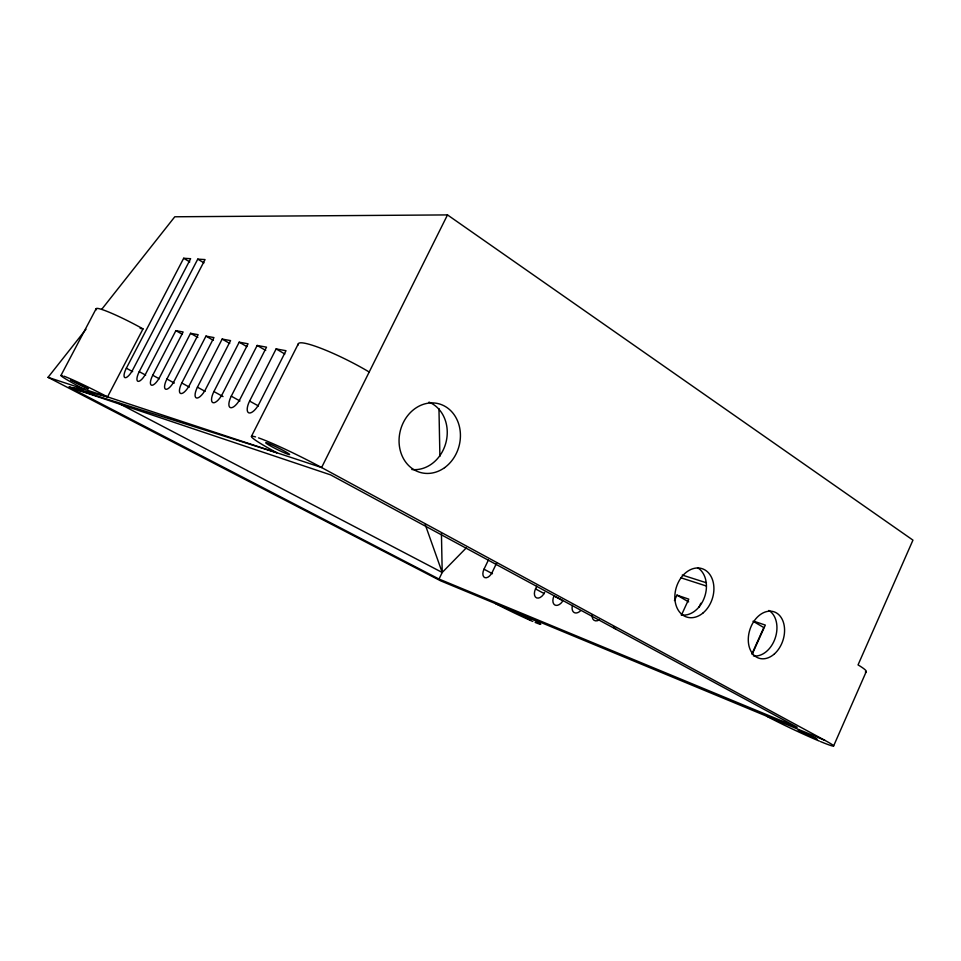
<?xml version="1.0" encoding="UTF-8"?>
<svg xmlns="http://www.w3.org/2000/svg" width="961" height="961" viewBox="0 0 961 961"><rect width="100%" height="100%" fill="white"/><g stroke="black" fill="none" stroke-linecap="round" stroke-linejoin="round"><path stroke-width="1.44" d="M833.619 745.94L866.269 671.571M752.211 653.288L763.791 627.557L753.028 621.226M752.079 654.513L765.316 625.094L754.529 621.443M698.995 607.256L700.833 603.232M674.454 600.553L676.952 595.135L688.761 599.135L681.457 615.076M544.671 592.396A8.036 4.877 -62.2 0 1 536.658 597.91A8.036 4.877 -62.2 0 1 535.517 588.901L536.791 586.198M496.621 563.098L492.2 572.324A7.604 4.373 -62.2 0 1 484.825 577.621A7.604 4.373 -62.2 0 1 484.008 569.188L488.392 560.047M865.332 672.063A41.996 4.264 24.2 0 0 858.69 665.288L858.041 664.904L912.95 540.13L447.502 214.916L321.599 467.526L84.34 389.241L69.156 387.163L439.033 579.051L442.204 572.468L466.205 547.962M251.398 436.45L298.354 343.75M249.608 401.073L276.131 348.915L286.006 350.705L259.17 403.62A11.892 4.817 -60.7 0 1 249.019 412.918A11.892 4.817 -60.7 0 1 249.608 401.073L258.461 405.974M231.277 396.184L257.164 345.455L266.521 347.161L240.322 398.599A11.568 4.553 -60.7 0 1 230.556 407.668A11.568 4.553 -60.7 0 1 231.277 396.184L239.95 400.977M197.437 387.175L222.159 339.077L230.568 340.602L205.57 389.337A10.979 4.096 -60.8 0 1 196.5 397.986A10.979 4.096 -60.8 0 1 197.437 387.175L205.113 391.379M213.919 391.559L239.205 342.176L248.058 343.798L222.484 393.842A11.268 4.312 -60.8 0 1 213.078 402.707A11.268 4.312 -60.8 0 1 213.919 391.559L223.036 396.581M181.797 382.995L205.966 336.122L213.955 337.575L189.521 385.061A10.703 3.892 -60.8 0 1 180.764 393.517A10.703 3.892 -60.8 0 1 181.797 382.995L189.329 387.115M166.914 379.03L190.554 333.311L198.158 334.704L174.265 380.988A10.439 3.7 -60.8 0 1 165.809 389.265A10.439 3.7 -60.8 0 1 166.914 379.03L174.313 383.055M139.237 371.655L197.762 259.134L205.053 259.578L145.916 373.433A9.946 3.363 -60.9 0 1 138 381.349A9.946 3.363 -60.9 0 1 139.237 371.655L145.64 375.126M152.739 375.258L175.887 330.644L183.131 331.965L159.742 377.12A10.187 3.52 -60.9 0 1 151.562 385.217A10.187 3.52 -60.9 0 1 152.739 375.258L159.262 378.79M439.033 579.051L797.21 727.285L330.584 474.866L69.156 387.163L107.524 396.893L143.009 328.902L141.735 328.181A38.416 3.76 27.3 0 0 98.466 308.541L97.71 308.421A38.416 3.76 27.3 0 0 96.532 309.754M126.347 368.219L183.683 258.269L190.638 258.701L132.714 369.913A9.718 3.207 -60.9 0 1 125.05 377.673A9.718 3.207 -60.9 0 1 126.347 368.219L132.642 371.619M60.927 375.511L96.148 308.721M824.85 740.342L440.643 580.84L48.05 377.337L85.973 329.287M101.698 309.358L174.782 216.778L447.502 214.916M140.126 328.35L143.009 328.902M69.156 387.163L276.852 452.775L275.783 452.199A52.495 3.712 26.4 0 1 255.566 436.919M682.25 575.062L706.467 582.798M680.676 577.729L706.383 586.018M48.05 377.337L84.34 389.241L83.487 388.809A38.656 1.886 26.7 0 1 62.273 375.631M819.409 741.123L816.646 739.958A42.284 2.138 25.1 0 1 767.491 716.642L766.518 716.125M495.588 603.652L496.453 604.097A31.232 1.309 25.8 0 0 532.79 621.431M107.524 396.893L106.227 396.208A38.656 1.886 26.7 0 0 63.834 376.147M530.052 617.947L530.64 618.259A31.232 1.309 25.8 0 1 535.145 622.416M116.978 402.431L442.204 572.468L441.435 533.739M484.008 569.188L492.488 573.729M535.517 588.901L544.238 593.61M562.81 600.733L554.004 595.976A8.193 5.069 -62.1 0 0 554.677 604.889A8.193 5.069 -62.1 0 0 562.449 601.478M175.887 330.644L182.314 334.284M190.554 333.311L197.846 337.467M205.966 336.122L213.39 340.374M222.159 339.077L229.715 343.413M239.205 342.176L246.893 346.633M676.952 595.135L688.641 601.886M257.164 345.455L265.704 350.417M276.131 348.915L284.828 353.996M369.192 372.027L367.595 371.066A52.038 7.376 26.7 0 0 304.577 343.197L303.111 342.957A52.038 7.376 26.7 0 0 298.366 344.843M183.683 258.269L189.761 261.921M197.762 259.134L203.948 262.87M425.206 524.55L442.204 572.468M438.961 408.617L439.898 456.283M258.521 437.88A52.495 3.712 26.4 0 1 319.941 466.638L825.511 740.691A42.284 2.138 25.1 0 1 820.55 741.604M768.884 610.463A24.241 17.346 -72.2 0 1 775.167 638.248A24.241 17.346 -72.2 0 1 753.376 655.882M697.566 567.687A25.226 18.812 -72.6 0 1 704.617 596.925A25.226 18.812 -72.6 0 1 681.289 614.92M429.002 402.118A35.04 30.067 -75.8 0 1 446 442.348A35.04 30.067 -75.8 0 1 411.825 469.521M580.66 610.643A8.349 5.273 -62.1 0 1 573.993 612.445A8.349 5.273 -62.1 0 1 572.468 605.334M599.424 619.797A8.517 5.49 -62.1 0 1 592.084 615.064M615.677 628.842A8.697 5.718 -62.1 0 1 613.49 626.74M516.622 613.046L530.472 619.821L516.622 613.046M798.339 730.204L816.79 739.069L798.339 730.204M71.018 380.112L87.98 388.821L71.018 380.112M269.56 445.411A13.262 0.937 26.4 0 0 289.237 454.601A13.262 0.937 26.4 0 0 274.173 445.916A13.262 0.937 26.4 0 0 269.56 445.411M774.47 653.852A24.397 17.382 -72.2 0 0 776.5 612.95A24.397 17.382 -72.2 0 0 748.319 638.14A24.397 17.382 -72.2 0 0 774.47 653.852M703.224 612.806A25.394 18.872 -72.6 0 0 705.026 569.993A25.394 18.872 -72.6 0 0 674.862 595.76A25.394 18.872 -72.6 0 0 703.224 612.806M444.571 467.683A35.569 30.356 -75.8 0 0 445.604 406.683A35.569 30.356 -75.8 0 0 399.055 440.162A35.569 30.356 -75.8 0 0 444.571 467.683"/></g></svg>
